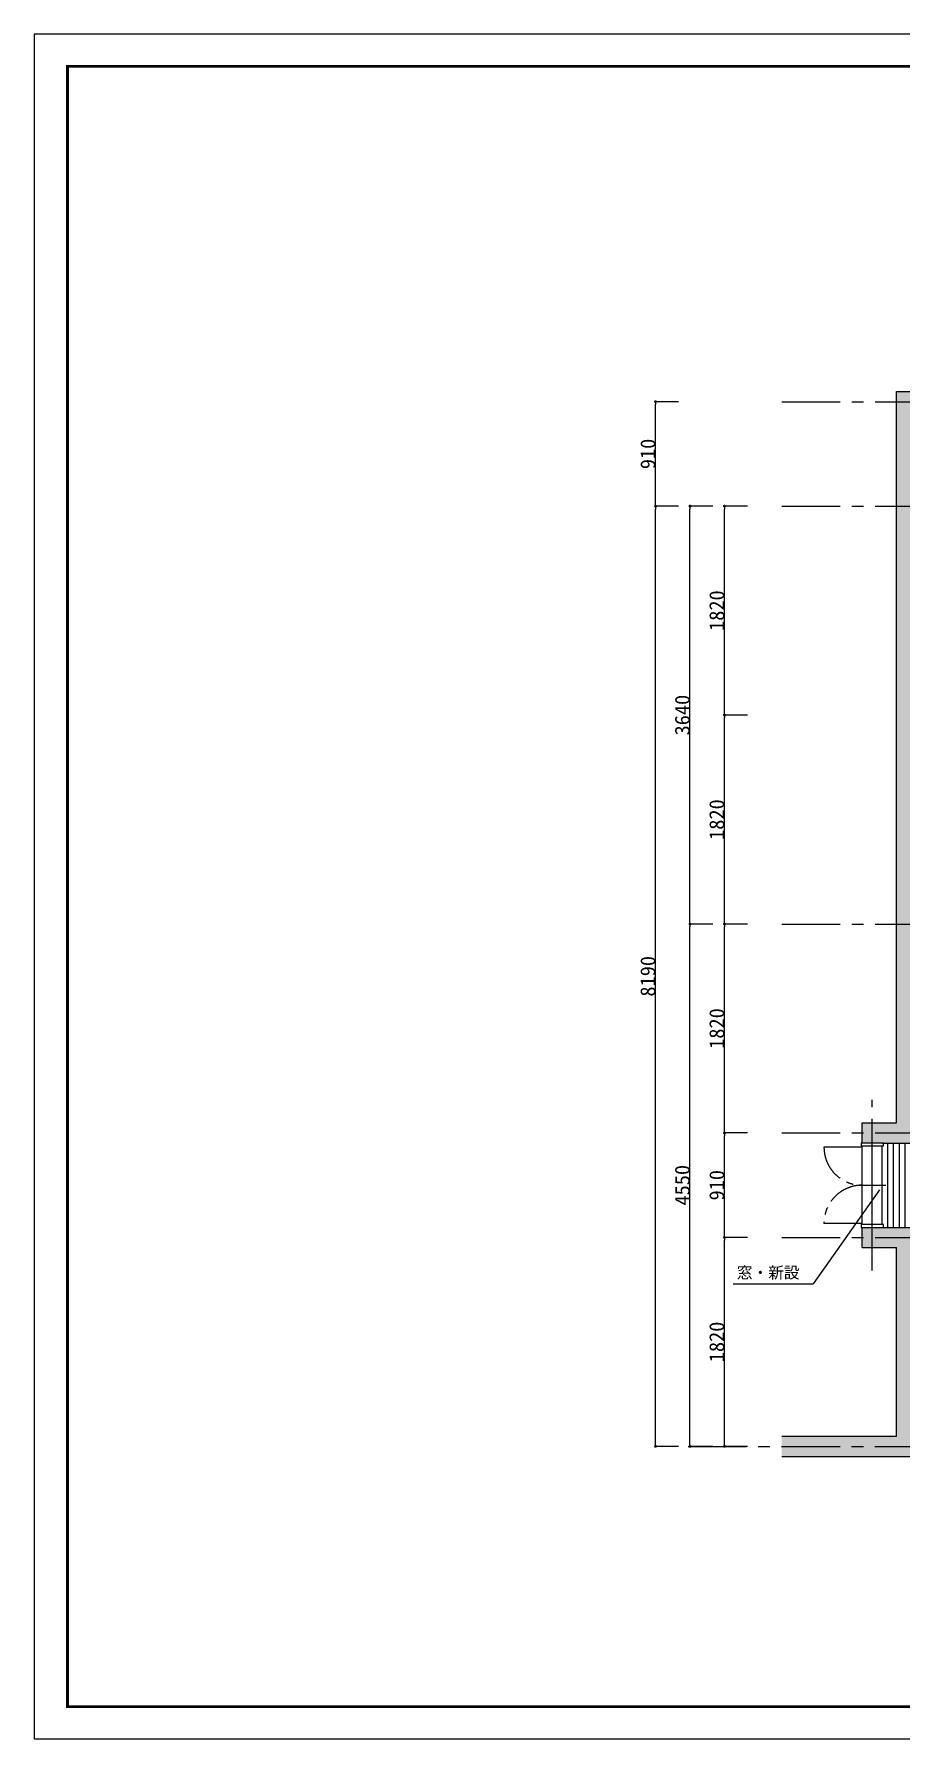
# Model space of a CAD drawing. Header units: millimetres. Extents: x 0 to 21037, y -32678 to 14850.
# Drawn here: x 0 to 7550, y 0 to 14850 of the extents above; entities that cross this region are included whole.
import ezdxf

# ---------------------------------------------------------------- set-up
doc = ezdxf.new("R2010")
doc.units = ezdxf.units.MM
doc.linetypes.add('CENTERX2', pattern=[101.6, 63.5, -12.7, 12.7, -12.7])
doc.layers.get('0').update_dxf_attribs({"lineweight": 0})
for name, color, linetype, lineweight in [('001壁芯', 7, 'CENTERX2', 0), ('002寸法', 7, 'Continuous', 0), ('003壁', 7, 'Continuous', 9), ('004建具', 7, 'Continuous', 9), ('01用紙枠', 7, 'Continuous', 5), ('展開', 7, 'Continuous', 9)]:
    doc.layers.add(name, color=color, linetype=linetype, lineweight=lineweight)
doc.layers.add('文字', color=7, linetype='Continuous')
doc.styles.get("Standard").update_dxf_attribs({"font": 'MS Mincho.ttf'})
doc.styles.add('小岩', font='MS Mincho.ttf', dxfattribs={"height": 150})
doc.dimstyles.new('寸法', dxfattribs={"dimtxt": 70, "dimasz": 25, "dimexe": 1.5, "dimexo": 200, "dimtad": 1, "dimdec": 0, "dimtxsty": 'Standard', "dimblk": 'DOT', "dimcen": 2.5, "dimadec": 0, "dimazin": 0, "dimtfac": 1, "dimtdec": 0, "dimtmove": 0, "dimatfit": 3, "dimfxl": 200, "dimfxlon": 1, "dimarcsym": 0})

# ---------------------------------------------------------------- blocks, each defined once
blk = doc.blocks.new('_Dot')
at = {"color": 0, "linetype": 'ByBlock', "lineweight": -2}
blk.add_line((-0.5, 0), (-1, 0), dxfattribs=at)
at = {"color": 0, "linetype": 'ByBlock', "const_width": 0.5}
blk.add_lwpolyline([(-0.25, 0, 1), (0.25, 0, 1)], format="xyb", close=True, dxfattribs=at)
blk = doc.blocks.new('*D13')
at = {"layer": '002寸法', "color": 0, "lineweight": -2, "transparency": 16777216}
for p, q in [((5613, 10738), (5411, 10738)), ((5413, 2573), (5413, 10713)), ((5613, 2548), (5411, 2548))]:
    blk.add_line(p, q, dxfattribs=at)
at = {"layer": 'Defpoints', "color": 0, "transparency": 16777216}
for p in [(5413, 10738), (6513, 10738), (6513, 2548)]:
    blk.add_point(p, dxfattribs=at)
at = {"layer": '002寸法', "color": 0, "lineweight": -2, "transparency": 16777216, "xscale": 25, "yscale": 25, "zscale": 25}
for p, rotation in [((5413, 10738), 90), ((5413, 2548), 270)]:
    blk.add_blockref('_Dot', p, dxfattribs=dict(at, rotation=rotation))
at = {"layer": '002寸法', "color": 0, "transparency": 16777216, "insert": (5347, 6643), "char_height": 130, "attachment_point": 5, "rotation": 90}
blk.add_mtext('8190', dxfattribs=at)
blk = doc.blocks.new('*D14')
at = {"layer": '002寸法', "color": 0, "lineweight": -2, "transparency": 16777216}
for p, q in [((5613, 11648), (5411, 11648)), ((5413, 10763), (5413, 11623)), ((5613, 10738), (5411, 10738))]:
    blk.add_line(p, q, dxfattribs=at)
at = {"layer": 'Defpoints', "color": 0, "transparency": 16777216}
for p in [(5413, 11648), (6513, 11648), (6513, 10738)]:
    blk.add_point(p, dxfattribs=at)
at = {"layer": '002寸法', "color": 0, "lineweight": -2, "transparency": 16777216, "xscale": 25, "yscale": 25, "zscale": 25}
for p, rotation in [((5413, 11648), 90), ((5413, 10738), 270)]:
    blk.add_blockref('_Dot', p, dxfattribs=dict(at, rotation=rotation))
at = {"layer": '002寸法', "color": 0, "transparency": 16777216, "insert": (5347, 11193), "char_height": 130, "attachment_point": 5, "rotation": 90}
blk.add_mtext('910', dxfattribs=at)
blk = doc.blocks.new('*D15')
at = {"layer": '002寸法', "color": 0, "lineweight": -2, "transparency": 16777216}
for p, q in [((5913, 7098), (5711, 7098)), ((5713, 2573), (5713, 7073)), ((5913, 2548), (5711, 2548))]:
    blk.add_line(p, q, dxfattribs=at)
at = {"layer": 'Defpoints', "color": 0, "transparency": 16777216}
for p in [(5713, 7098), (6513, 7098), (6513, 2548)]:
    blk.add_point(p, dxfattribs=at)
at = {"layer": '002寸法', "color": 0, "lineweight": -2, "transparency": 16777216, "xscale": 25, "yscale": 25, "zscale": 25}
for p, rotation in [((5713, 7098), 90), ((5713, 2548), 270)]:
    blk.add_blockref('_Dot', p, dxfattribs=dict(at, rotation=rotation))
at = {"layer": '002寸法', "color": 0, "transparency": 16777216, "insert": (5647, 4823), "char_height": 130, "attachment_point": 5, "rotation": 90}
blk.add_mtext('4550', dxfattribs=at)
blk = doc.blocks.new('*D16')
at = {"layer": '002寸法', "color": 0, "lineweight": -2, "transparency": 16777216}
for p, q in [((5913, 10738), (5711, 10738)), ((5713, 7123), (5713, 10713)), ((5913, 7098), (5711, 7098))]:
    blk.add_line(p, q, dxfattribs=at)
at = {"layer": 'Defpoints', "color": 0, "transparency": 16777216}
for p in [(5713, 10738), (6513, 10738), (6513, 7098)]:
    blk.add_point(p, dxfattribs=at)
at = {"layer": '002寸法', "color": 0, "lineweight": -2, "transparency": 16777216, "xscale": 25, "yscale": 25, "zscale": 25}
for p, rotation in [((5713, 10738), 90), ((5713, 7098), 270)]:
    blk.add_blockref('_Dot', p, dxfattribs=dict(at, rotation=rotation))
at = {"layer": '002寸法', "color": 0, "transparency": 16777216, "insert": (5647, 8918), "char_height": 130, "attachment_point": 5, "rotation": 90}
blk.add_mtext('3640', dxfattribs=at)
blk = doc.blocks.new('*D17')
at = {"layer": '002寸法', "color": 0, "lineweight": -2, "transparency": 16777216}
for p, q in [((6213, 4368), (6011, 4368)), ((6013, 2573), (6013, 4343)), ((6213, 2548), (6011, 2548))]:
    blk.add_line(p, q, dxfattribs=at)
at = {"layer": 'Defpoints', "color": 0, "transparency": 16777216}
for p in [(6013, 4368), (6513, 4368), (6513, 2548)]:
    blk.add_point(p, dxfattribs=at)
at = {"layer": '002寸法', "color": 0, "lineweight": -2, "transparency": 16777216, "xscale": 25, "yscale": 25, "zscale": 25}
for p, rotation in [((6013, 4368), 90), ((6013, 2548), 270)]:
    blk.add_blockref('_Dot', p, dxfattribs=dict(at, rotation=rotation))
at = {"layer": '002寸法', "color": 0, "transparency": 16777216, "insert": (5947, 3458), "char_height": 130, "attachment_point": 5, "rotation": 90}
blk.add_mtext('1820', dxfattribs=at)
blk = doc.blocks.new('*D18')
at = {"layer": '002寸法', "color": 0, "lineweight": -2, "transparency": 16777216}
for p, q in [((6213, 5278), (6011, 5278)), ((6013, 4393), (6013, 5253)), ((6213, 4368), (6011, 4368))]:
    blk.add_line(p, q, dxfattribs=at)
at = {"layer": 'Defpoints', "color": 0, "transparency": 16777216}
for p in [(6013, 5278), (6513, 5278), (6513, 4368)]:
    blk.add_point(p, dxfattribs=at)
at = {"layer": '002寸法', "color": 0, "lineweight": -2, "transparency": 16777216, "xscale": 25, "yscale": 25, "zscale": 25}
for p, rotation in [((6013, 5278), 90), ((6013, 4368), 270)]:
    blk.add_blockref('_Dot', p, dxfattribs=dict(at, rotation=rotation))
at = {"layer": '002寸法', "color": 0, "transparency": 16777216, "insert": (5947, 4823), "char_height": 130, "attachment_point": 5, "rotation": 90}
blk.add_mtext('910', dxfattribs=at)
blk = doc.blocks.new('*D19')
at = {"layer": '002寸法', "color": 0, "lineweight": -2, "transparency": 16777216}
for p, q in [((6213, 7098), (6011, 7098)), ((6013, 5303), (6013, 7073)), ((6213, 5278), (6011, 5278))]:
    blk.add_line(p, q, dxfattribs=at)
at = {"layer": 'Defpoints', "color": 0, "transparency": 16777216}
for p in [(6013, 7098), (6513, 7098), (6513, 5278)]:
    blk.add_point(p, dxfattribs=at)
at = {"layer": '002寸法', "color": 0, "lineweight": -2, "transparency": 16777216, "xscale": 25, "yscale": 25, "zscale": 25}
for p, rotation in [((6013, 7098), 90), ((6013, 5278), 270)]:
    blk.add_blockref('_Dot', p, dxfattribs=dict(at, rotation=rotation))
at = {"layer": '002寸法', "color": 0, "transparency": 16777216, "insert": (5947, 6188), "char_height": 130, "attachment_point": 5, "rotation": 90}
blk.add_mtext('1820', dxfattribs=at)
blk = doc.blocks.new('*D20')
at = {"layer": '002寸法', "color": 0, "lineweight": -2, "transparency": 16777216}
for p, q in [((6213, 8918), (6011, 8918)), ((6013, 7123), (6013, 8893)), ((6213, 7098), (6011, 7098))]:
    blk.add_line(p, q, dxfattribs=at)
at = {"layer": 'Defpoints', "color": 0, "transparency": 16777216}
for p in [(6013, 8918), (8678, 8918), (6513, 7098)]:
    blk.add_point(p, dxfattribs=at)
at = {"layer": '002寸法', "color": 0, "lineweight": -2, "transparency": 16777216, "xscale": 25, "yscale": 25, "zscale": 25}
for p, rotation in [((6013, 8918), 90), ((6013, 7098), 270)]:
    blk.add_blockref('_Dot', p, dxfattribs=dict(at, rotation=rotation))
at = {"layer": '002寸法', "color": 0, "transparency": 16777216, "insert": (5947, 8008), "char_height": 130, "attachment_point": 5, "rotation": 90}
blk.add_mtext('1820', dxfattribs=at)
blk = doc.blocks.new('*D21')
at = {"layer": '002寸法', "color": 0, "lineweight": -2, "transparency": 16777216}
for p, q in [((6213, 10738), (6011, 10738)), ((6013, 8943), (6013, 10713)), ((6213, 8918), (6011, 8918))]:
    blk.add_line(p, q, dxfattribs=at)
at = {"layer": 'Defpoints', "color": 0, "transparency": 16777216}
for p in [(6013, 10738), (6513, 10738), (8678, 8918)]:
    blk.add_point(p, dxfattribs=at)
at = {"layer": '002寸法', "color": 0, "lineweight": -2, "transparency": 16777216, "xscale": 25, "yscale": 25, "zscale": 25}
for p, rotation in [((6013, 10738), 90), ((6013, 8918), 270)]:
    blk.add_blockref('_Dot', p, dxfattribs=dict(at, rotation=rotation))
at = {"layer": '002寸法', "color": 0, "transparency": 16777216, "insert": (5947, 9828), "char_height": 130, "attachment_point": 5, "rotation": 90}
blk.add_mtext('1820', dxfattribs=at)

msp = doc.modelspace()

# ---------------------------------------------------------------- hatches: boundary and pattern name
at = {"layer": '003壁', "ltscale": 10, "true_color": 0x939598}
h = msp.add_hatch(color=252, dxfattribs=at)
h.dxf.hatch_style = 1
h.paths.add_polyline_path([(10190.2, 12035.5), (10015.2, 12035.5), (10015.2, 11735.5), (7512.7, 11735.5), (7512.7, 5365.5), (7212.7, 5365.5), (7212.7, 5190.5), (7687.7, 5190.5), (7687.7, 7010.5), (9935.2, 7010.5), (9935.2, 7185.5), (9052.7, 7185.5), (9052.7, 8858), (9612.7, 8858), (9612.7, 8978), (9052.7, 8978), (9052.7, 10650.5), (9985.2, 10650.5), (9985.2, 10825.5), (7687.7, 10825.5), (7687.7, 11560.5), (10190.2, 11560.5)])
h.paths.add_polyline_path([(8877.7, 10650.5), (8877.7, 7185.5), (7687.7, 7185.5), (7687.7, 10650.5)], flags=16)
h.paths.add_polyline_path([(13602.7, 11735.5), (11100.2, 11735.5), (11100.2, 12035.5), (10925.2, 12035.5), (10925.2, 11560.5), (13427.7, 11560.5), (13427.7, 10825.5), (12720.2, 10825.5), (12720.2, 10650.5), (13427.7, 10650.5), (13427.7, 7185.5), (13060.2, 7185.5), (13060.2, 7010.5), (14792.7, 7010.5), (14792.7, 2635.5), (12237.7, 2635.5), (12237.7, 3800.5), (12237.7, 3998), (12062.7, 3998), (12062.7, 3975.5), (11425.2, 3975.5), (11425.2, 3800.5), (12062.7, 3800.5), (12062.7, 2635.5), (11387.7, 2635.5), (11387.7, 2460.5), (15967.7, 2460.5), (15967.7, 2635.5), (14967.7, 2635.5), (14967.7, 7010.5), (15967.7, 7010.5), (15967.7, 7185.5), (14967.7, 7185.5), (14967.7, 9915.5), (13602.7, 9915.5)])
h.paths.add_polyline_path([(13602.7, 9740.5), (14792.7, 9740.5), (14792.7, 7185.5), (13602.7, 7185.5)], flags=16)
h.paths.add_polyline_path([(12470.2, 10825.5), (10685.2, 10825.5), (10685.2, 10650.5), (11607.7, 10650.5), (11607.7, 7923), (11782.7, 7923), (11782.7, 10650.5), (12470.2, 10650.5)])
h.paths.add_polyline_path([(12605.2, 7185.5), (12487.7, 7185.5), (12487.7, 7010.5), (12605.2, 7010.5)], flags=17)
h.paths.add_polyline_path([(12237.7, 7185.5), (11095.2, 7185.5), (11095.2, 7010.5), (12062.7, 7010.5), (12062.7, 5845.5), (11425.2, 5845.5), (11425.2, 5670.5), (12062.7, 5670.5), (12062.7, 5648), (12237.7, 5648)], flags=17)
h.paths.add_polyline_path([(10845.2, 7185.5), (10725.2, 7185.5), (10725.2, 7010.5), (10845.2, 7010.5)])
h.paths.add_polyline_path([(9737.7, 2635.5), (7687.7, 2635.5), (7687.7, 4455.5), (7212.7, 4455.5), (7212.7, 4280.5), (7512.7, 4280.5), (7512.7, 2635.5), (6512.7, 2635.5), (6512.7, 2460.5), (9737.7, 2460.5)])
at = {"layer": '展開', "ltscale": 10}
h = msp.add_hatch(dxfattribs=at)
h.set_pattern_fill('ANSI31', color=256, scale=16, angle=45)
h.set_pattern_definition([(90, (-13443.77, 19581.88), (-50.8, 1e-14), [])])
h.paths.add_polyline_path([(7687.7, 5190.5), (7387.7, 5190.5), (7387.7, 4455.5), (7687.7, 4455.5)])

# ---------------------------------------------------------------- linework, layer by layer
at = {"ltscale": 10}
for p in [(7364.8, 4782.5), (6088, 3962.6)]:
    msp.add_line(p, (6785, 3962.6), dxfattribs=at)
at = {"layer": '001壁芯', "ltscale": 8}
for p, q in [((6512.7, 11648), (14602.7, 11648)), ((6512.7, 10738), (14602.7, 10738)), ((6512.7, 7098), (15967.7, 7098)), ((7300.2, 4080.5), (7300.2, 5565.5)), ((6512.7, 5278), (7887.7, 5278)), ((6512.7, 4368), (7887.7, 4368)), ((5698.3, 2548), (8562.7, 2548)), ((6512.7, 2548), (15967.7, 2548))]:
    msp.add_line(p, q, dxfattribs=at)
at = {"layer": '003壁', "ltscale": 8}
for p, q in [((7512.7, 11735.5), (10015.2, 11735.5)), ((7512.7, 5365.5), (7512.7, 11735.5)), ((7212.7, 5365.5), (7512.7, 5365.5)), ((7212.7, 5190.5), (7212.7, 5365.5)), ((7212.7, 4480.5), (7212.7, 5165.5)), ((7300.2, 4455.5), (7300.2, 5190.5)), ((7387.7, 5190.5), (7687.7, 5190.5)), ((7387.7, 4480.5), (7387.7, 5165.5)), ((7212.7, 4280.5), (7212.7, 4455.5)), ((7387.7, 4455.5), (7687.7, 4455.5)), ((7212.7, 4280.5), (7512.7, 4280.5)), ((7512.7, 2635.5), (7512.7, 4280.5)), ((6512.7, 2460.5), (9737.7, 2460.5))]:
    msp.add_line(p, q, dxfattribs=at)
at = {"layer": '003壁', "ltscale": 10}
for p, q in [((7300.2, 4480.5), (7300.2, 4823)), ((7512.7, 2635.5), (6512.7, 2635.5))]:
    msp.add_line(p, q, dxfattribs=at)
at = {"layer": '004建具', "ltscale": 10}
for p, q in [((7212.7, 5155.5), (6880.2, 5155.5)), ((7179.8, 4823), (7418.7, 4823)), ((7212.7, 4490.5), (6880.2, 4490.5)), ((7212.7, 4480.5), (7212.7, 4490.5))]:
    msp.add_line(p, q, dxfattribs=at)
at = {"layer": '004建具', "linetype": 'CENTERX2', "ltscale": 5}
for p, q in [((7212.7, 5190.5), (7202.7, 5190.5)), ((7202.7, 5190.5), (7202.7, 5165.5)), ((7202.7, 5165.5), (7212.7, 5165.5)), ((7397.7, 5190.5), (7212.7, 5190.5)), ((7212.7, 5165.5), (7387.7, 5165.5)), ((7387.7, 5165.5), (7397.7, 5165.5)), ((7397.7, 5165.5), (7397.7, 5190.5)), ((7212.7, 4480.5), (7202.7, 4480.5)), ((7202.7, 4480.5), (7202.7, 4455.5)), ((7202.7, 4455.5), (7212.7, 4455.5)), ((7397.7, 4480.5), (7212.7, 4480.5)), ((7212.7, 4455.5), (7387.7, 4455.5)), ((7387.7, 4455.5), (7397.7, 4455.5)), ((7397.7, 4455.5), (7397.7, 4480.5))]:
    msp.add_line(p, q, dxfattribs=at)
for centre, start, end in [((7212.7, 5155.5), 180, 270), ((7212.7, 4490.5), 90, 180)]:
    msp.add_arc(centre, 332.5, start, end, dxfattribs=at)
at = {"layer": '01用紙枠'}
msp.add_lwpolyline([(0, 14850), (0, 0), (21000, 0), (21000, 14850)], close=True, dxfattribs=at)
msp.add_lwpolyline([(0, 14850), (0, 0), (21000, 0), (21000, 14850)], close=True, dxfattribs=at)
at = {"layer": '01用紙枠', "const_width": 25}
msp.add_lwpolyline([(291.8, 281.3), (20708.2, 281.3), (20708.2, 14568.7), (291.8, 14568.7)], close=True, dxfattribs=at)
msp.add_lwpolyline([(291.8, 281.3), (20708.2, 281.3), (20708.2, 14568.7), (291.8, 14568.7)], close=True, dxfattribs=at)
msp.add_lwpolyline([(291.8, 281.3), (20708.2, 281.3), (20708.2, 14568.7), (291.8, 14568.7)], close=True, dxfattribs=at)
at = {"layer": '01用紙枠', "lineweight": 5, "const_width": 25}
msp.add_lwpolyline([(291.8, 281.3), (20708.2, 281.3), (20708.2, 14568.7), (291.8, 14568.7)], close=True, dxfattribs=at)
msp.add_lwpolyline([(291.8, 281.3), (20708.2, 281.3), (20708.2, 14568.7), (291.8, 14568.7)], close=True, dxfattribs=at)

# ---------------------------------------------------------------- texts
at = {"layer": '文字', "ltscale": 10, "insert": (6121.3, 4111.9), "char_height": 100, "attachment_point": 1, "style": '小岩'}
msp.add_mtext_dynamic_manual_height_columns('窓・新設', width=602.235, gutter_width=495, heights=[0], dxfattribs=at)

# ---------------------------------------------------------------- dimensions: what is measured, and where the dimension line sits
at = {"layer": '002寸法'}
for base, p1, p2, picture, middle in [((5412.7, 11648), (6512.7, 10738), (6512.7, 11648), '*D14', (5347.1, 11193)), ((5412.7, 10738), (6512.7, 2548), (6512.7, 10738), '*D13', (5347.1, 6643)), ((5712.7, 10738), (6512.7, 7098), (6512.7, 10738), '*D16', (5647.1, 8918)), ((6012.7, 10738), (8677.7, 8918), (6512.7, 10738), '*D21', (5947.1, 9828)), ((6012.7, 8918), (6512.7, 7098), (8677.7, 8918), '*D20', (5947.1, 8008)), ((5712.7, 7098), (6512.7, 2548), (6512.7, 7098), '*D15', (5647.1, 4823)), ((6012.7, 7098), (6512.7, 5278), (6512.7, 7098), '*D19', (5947.1, 6188)), ((6012.7, 5278), (6512.7, 4368), (6512.7, 5278), '*D18', (5947.1, 4823)), ((6012.7, 4368), (6512.7, 2548), (6512.7, 4368), '*D17', (5947.1, 3458))]:
    dim = msp.add_linear_dim(base=base, p1=p1, p2=p2, angle=90, dimstyle='寸法', override={"dimtxt": 130}, dxfattribs=at)
    dim.commit()
    dim.dimension.update_dxf_attribs({"geometry": picture, "text_midpoint": middle})

doc.saveas('drawing.dxf')
